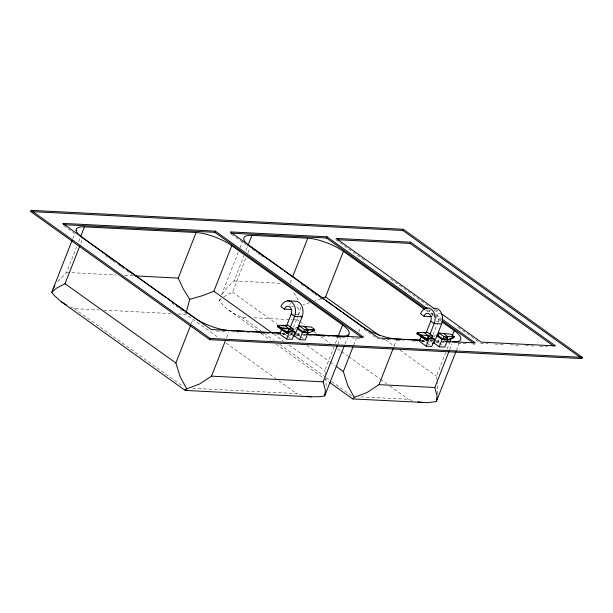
<?xml version="1.0" encoding="UTF-8"?>
<svg xmlns="http://www.w3.org/2000/svg" width="613" height="613" viewBox="0 0 613 613"><rect width="100%" height="100%" fill="white"/><g stroke="black" fill="none" stroke-linecap="round" stroke-linejoin="round"><path stroke-width="0.46" stroke-dasharray="3.06 2.3" d="M326.177 386.014L325.878 378.052M437.728 394.205L437.337 381.876M299.09 321.089L297.543 319.986L297.826 318.308M298.462 315.45L300.914 306.584M257.429 330.79L225.14 307.358L219.255 300.822L220.534 297.504M72.832 238.534L74.564 234.105M57.714 281.513L66.587 272.44L76.548 247.016M78.61 241.752L79.981 238.242M80.832 243.361L82.203 239.859M191.325 323.541L193.049 319.158M221.577 294.845L238.227 252.357M239.967 247.928L242.396 241.729M222.343 294.11L227.392 287.328L234.066 280.953L244.028 255.521M246.089 250.265L247.468 246.755M223.799 296.792L232.511 292.202L246.25 257.138M247.966 252.755L250.372 246.618M226.649 337.564L229.055 331.426M290.233 282.915L291.957 278.524M293.512 327.488L297.956 316.147M294.707 330.016L295.642 327.618M296.546 335.005L298.408 335.096L299.665 331.901M325.442 374.489L324.737 370.559L334.016 346.889M335.388 343.38L337.794 337.242M337.955 344.115L340.705 337.104M345.035 344.016L347.464 337.817M353.655 345.203L356.406 338.192M358.812 332.054L360.873 326.79M394.128 346.077L396.534 339.939M433.077 334.583L437.529 323.235M434.272 337.112L435.215 334.713M438.916 339.794L437.973 342.192L436.111 342.1M437.092 380.167L436.395 376.236L445.666 352.559M447.046 349.058L449.452 342.92M449.613 349.793L452.019 343.655M456.348 350.575L459.122 343.495M282.631 328.744L283.919 326.216M219.255 300.822L221.262 298.677M321.166 298.761L314.821 301.09M309.833 302.707L303.075 304.569M66.587 272.44L116.209 274.961M124.799 275.398L134.339 275.881M234.066 280.953L281.375 283.352M291.436 306.393L293.298 306.492M431 313.488L432.862 313.58M291.198 314.025L293.987 314.163M294.922 314.208L298.646 314.4L300.692 315.864M436.349 321.396L438.211 321.496L439.575 322.469M70.418 307.036L74.234 308.638L99.045 309.894M103.819 310.14L170.621 313.534M178.253 313.917L185.885 314.308L219.216 338.154M228.779 310.285C234.61 314.185 241.009 318.247 248.334 317.48M254.012 317.772L291.865 319.695M292.807 319.741L297.543 319.986M281.765 333.12L283.673 333.219L287.083 335.656M293.029 333.694L291.121 333.595L292.485 334.575M296.853 333.886L300.669 334.085M301.627 334.131L305.443 334.323M421.346 340.215L423.246 340.315L426.656 342.751M432.586 340.79L430.686 340.69L433.414 342.644M436.387 340.981L440.188 341.173M441.138 341.219L445.889 341.464M281.88 333.219L284.746 333.365M290.47 333.656L292.378 333.748M296.194 333.947L300.018 334.139M303.833 334.33L305.741 334.43M421.476 340.315L424.319 340.453M429.997 340.744L434.724 340.981M435.674 341.035L439.46 341.226M443.237 341.418L446.08 341.564M480.615 343.318L488.255 343.701M494.929 344.046L503.518 344.483M510.2 344.82L518.79 345.257M525.471 345.594L534.061 346.031M539.785 346.322L547.417 346.713M282.593 334.3L285.382 334.437M421.231 341.341L424.947 341.533M216.351 331.02L224.933 331.457M231.614 331.794L238.288 332.139M246.87 332.568L252.594 332.859M261.176 333.296L269.758 333.733M276.44 334.077L279.298 334.223M283.114 334.414L285.972 334.56M289.788 334.752L292.646 334.897M296.462 335.089L299.328 335.234M303.144 335.434L313.634 335.962M322.216 336.399L329.848 336.79M336.522 337.127L345.104 337.564M351.778 337.901L362.268 338.437M381.907 339.433L390.443 339.87M397.086 340.207L403.729 340.544M412.265 340.974L417.959 341.265M421.752 341.456L425.545 341.656M429.338 341.847L431.238 341.939M435.981 342.184L447.367 342.759M448.318 342.813L450.21 342.905M457.804 343.288L466.34 343.724M472.983 344.062L474.876 344.161M288.945 335.755L290.807 335.847M192.704 388.32L296.73 393.607L301.458 395.124M361.072 396.879L408.381 399.285L413.116 400.795M435.353 309.396L439.23 312.17M335.671 239.614L364.352 260.134M390.703 278.992L428.686 306.163M434.111 310.048L439.536 313.925M458.141 327.235L479.067 342.207M428.748 309.619L430.295 310.73M435.736 314.615L441.176 318.507M426.725 309.703L433.713 314.707M434.487 315.258L441.483 320.262M425.583 310.124L427.905 311.787M431.782 314.561L433.33 315.672M434.104 316.224L441.084 321.22M439.49 343.28L442.525 345.448M427.223 343.157L429.498 344.782M385.232 339.633L394.534 346.291M399.96 350.169L436.395 376.236M231.308 234.212L246.066 244.771M252.28 249.215L256.939 252.548M257.721 253.108L260.05 254.77M260.824 255.33L265.483 258.663M301.213 284.225L305.098 287.007M305.879 287.558L310.538 290.891M311.312 291.451L313.641 293.114M314.423 293.673L319.082 297.006M319.856 297.566L322.185 299.228M364.13 329.235L378.114 339.242M299.864 321.649L304.515 324.974M313.818 331.625L316.921 333.847M320.791 336.621L330.093 343.272M337.847 348.82L340.943 351.034M341.725 351.594L347.923 356.03M348.697 356.582L379.7 378.765M380.474 379.317L386.68 383.753M389.776 385.975L408.381 399.285M298.408 335.096L299.926 336.185M300.684 336.729L303.711 338.897M232.511 292.202L277.467 324.369M290.639 333.794L292.968 335.457M306.921 345.441L329.396 361.524M330.169 362.076L334.821 365.409M287.658 336.062L289.926 337.694M273.582 333.962L283.658 341.173M289.083 345.05L324.737 370.559M241.714 317.143L261.092 331.012M264.188 333.227L274.264 340.437M279.697 344.322L325.426 377.041M326.2 377.593L330.851 380.918M331.625 381.478L351.778 395.891M261.307 333.556L270.594 340.207M276.019 344.085L323.25 377.876M324.024 378.428L328.668 381.753M63.829 225.699L75.483 234.036M105.773 255.705L108.876 257.927M109.658 258.487L111.987 260.157M112.761 260.709L117.42 264.042M118.202 264.601L120.531 266.264M121.305 266.824L125.964 270.157M126.745 270.716L132.178 274.601M171.793 302.945L179.563 308.5M180.337 309.059L188.107 314.615M226.189 343.142L275.796 378.635M278.9 380.857L296.73 393.607M74.234 308.638L182.751 386.274M443.735 339.725L445.827 341.663M298.125 300.056L293.229 291.382M297.113 307.159A5.387 3.893 -87.1 0 1 298.646 314.4M289.62 304.761A10.773 7.777 -87.1 0 1 290.639 303.481M429.184 311.856A10.773 7.777 -87.1 0 1 430.211 310.576M436.678 314.254A5.387 3.893 -87.1 0 1 438.211 321.496M431.989 315.457A5.387 3.893 -87.1 0 1 432.786 314.538"/><path stroke-width="0.92" d="M287.65 333.625L282.156 329.947L287.65 333.625L288.846 328.583L284.355 325.373L281.727 325.832M427.215 340.721L421.729 337.043L427.215 340.721L428.41 335.679L423.92 332.461M72.135 240.304L51.768 292.309L54.465 295.673L61.3 301.78L185.195 390.42L311.09 396.818L320.377 396.657L324.698 395.875L325.403 390.427L323.181 381.815L337.273 345.87M329.442 382.305L352.674 398.925L427.468 402.641L436.349 401.553L437.061 396.105L434.839 387.493L448.923 351.54M186.168 312.638L189.739 299.32L183.057 288.585L178.237 278.11L196.106 232.526A26.934 7.831 21.4 0 1 231.768 245.667L342.606 324.967A26.934 7.831 21.4 0 1 341.05 336.223L330.553 335.694M324.698 395.875L325.549 392.397M436.349 401.553L436.992 398.94M293.252 329.012L281.229 327.84L280.762 329.035L287.742 332.407L288.846 328.583L280.762 329.035L277.352 326.599L277.819 325.396L288.133 325.357L293.252 329.012L292.309 331.418L288.585 331.227L287.275 333.61M307.32 332.629L308.193 329.564L303.703 326.354L306.385 327.081M446.885 339.717L447.766 336.66L443.276 333.449M307.197 332.169L308.193 329.564L314.254 330.736L314.73 329.541L311.32 327.097L299.297 325.924L298.362 328.323L303.473 331.985L307.197 332.169L308.048 332.782L305.228 339.977L299.642 339.694L293.581 335.357M447.513 340.054L454.294 336.637L443.981 336.675L443.046 339.073L446.762 339.265L447.766 336.66L443.046 339.073L437.927 335.418L438.87 333.012L450.884 334.192L454.294 336.637L453.827 337.832L447.559 340.154M30.65 211.554L31.117 210.359L403.3 229.27L582.35 357.371L581.883 358.574L209.7 339.656L30.65 211.554L402.833 230.473L581.883 358.574M75.951 230.565L76.648 228.795M80.671 236.495L84.448 226.848L196.106 232.526M51.768 292.309L56.319 288.279L65.024 283.696L79.805 245.997M63.231 224.634L214.872 232.342L215.339 231.147L363.693 337.288L306.4 334.376M184.95 389.201L185.555 390.351L186.727 388.864L180.214 376.918L175.87 362.996L190.643 325.296M189.739 299.32L202.359 295.704L213.899 291.259L231.768 245.667M209.7 339.656L210.167 338.46L582.35 357.371M247.805 245.882L251.928 235.361L307.757 238.196A26.934 7.831 21.4 0 1 343.418 251.345L424.809 309.573M186.727 388.864L199.509 384.029L211.531 376.144L225.615 340.192M292.639 276.777L307.757 238.196M281.995 328.553L279.796 334.154L286.616 339.035L292.202 339.318L295.022 332.123L291.995 329.947M286.409 326.239L291.198 314.025A5.387 3.893 -87.1 0 0 289.665 306.784A5.387 3.893 -87.1 0 0 284.378 309.144L280.969 306.699A10.773 7.777 -87.1 0 1 291.55 301.987A10.773 7.777 -87.1 0 1 294.608 316.461L290.164 327.802M286.616 339.035L289.443 331.84L295.022 332.123M230.703 233.147L326.522 238.02L326.99 236.817L427.192 308.508M294.531 336.039L302.056 316.837A10.773 7.777 -87.1 0 0 295.075 301.205L287.635 300.83M299.642 339.694L302.47 332.499L308.048 332.782M314.73 329.541L304.416 329.579L303.473 331.985L308.193 329.564M322.66 298.156L325.549 296.937L343.418 251.345M338.138 336.368L342.606 324.967M325.265 394.473L344.345 345.786M348.161 336.047L348.851 334.277M352.467 398.542L353.034 398.856L354.207 397.377L347.694 385.431L343.349 371.509L352.965 346.958M402.833 230.473L403.3 229.27M337.579 239.714L410.105 243.399L410.58 242.196L555.524 345.901L481.09 342.115L440.778 313.281M354.207 397.377L366.988 392.542L379.01 384.65L393.094 348.705M431.874 338.506L428.41 335.679L427.315 339.502L420.326 336.131L416.917 333.694L417.392 332.491L427.705 332.445L432.816 336.108L431.874 338.506L428.158 338.322L426.84 340.698M420.326 336.131L420.802 334.928L432.816 336.108M421.246 336.445L419.369 341.249L426.188 346.13L431.767 346.414L434.594 339.211L431.56 337.043M426.319 332.461L430.763 321.112A5.387 3.893 -87.1 0 0 429.238 313.879A5.387 3.893 -87.1 0 0 423.943 316.231L420.533 313.795A10.773 7.777 -87.1 0 1 431.115 309.075A10.773 7.777 -87.1 0 1 434.18 323.557L430.073 334.024M426.188 346.13L429.008 338.928L434.594 339.211M433.291 308.561A10.773 7.777 -87.1 0 1 441.092 312.415A10.773 7.777 -87.1 0 1 441.621 323.932L434.096 343.127L432.234 343.035M439.215 346.789L442.034 339.594L447.62 339.878L444.793 347.073L439.215 346.789L433.904 342.996M449.796 342.039L451.168 338.537M452.195 335.901L454.264 330.645L441.858 321.771M436.916 400.151L455.995 351.464M53.055 288.991L54.863 285.597M307.098 333.388L314.254 330.736M215.339 231.147L62.748 223.385L211.102 329.533L280.808 333.074M326.99 236.817L230.227 231.898L378.581 338.039L420.395 340.169M410.58 242.196L336.139 238.419L434.579 308.845M135.297 275.934L178.237 278.11M284.378 309.144L291.819 309.519M423.943 316.231L431.391 316.614M302.056 316.837L294.608 316.461L291.198 314.025M441.621 323.932L434.18 323.557L430.763 321.112M296.577 327.664L298.439 327.763M437.077 334.805L438.939 334.897M446.839 341.51L475.351 342.958L441.95 319.066M232.258 330.698L229.392 330.553A26.934 7.831 21.4 0 1 196.758 319.404M234.166 330.79L244.664 331.326M246.572 331.426L268.525 332.537M270.433 332.637L279.972 333.12M306.692 334.476L328.645 335.595M401.607 339.303L396.879 339.058A26.934 7.831 21.4 0 1 361.218 325.917L342.613 312.607M403.5 339.395L420.533 340.261M447.023 341.61L449.865 341.755M211.531 376.144L323.181 381.815M379.01 384.65L434.839 387.493M417.928 401.867L422.74 402.488M307.082 396.297L311.09 396.818M416.917 333.694L418.679 334.407M277.352 326.599L279.114 327.311M66.771 305.182L61.3 301.78M410.105 243.399L553.501 345.993M326.522 238.02L425.169 308.592M442.257 320.821L473.328 343.05M438.87 333.012L443.981 336.675M446.762 339.265L447.62 339.878M436.732 335.794L442.034 339.594M428.158 338.322L429.008 338.928M417.392 332.491L427.315 339.502L425.123 337.932M325.549 296.937L379.807 335.755M282.93 269.904L250.372 246.618A26.934 7.831 21.4 0 1 251.928 235.361M284.478 271.015L324.009 299.297M325.557 300.408L332.537 305.397M334.085 306.508L341.066 311.496M214.872 232.342L361.67 337.372M299.297 325.924L304.416 329.579M297.159 328.706L302.47 332.499M288.585 331.227L289.443 331.84M336.368 366.513L343.349 371.509M277.819 325.396L281.229 327.84M285.551 330.836L287.742 332.407M213.899 291.259L272.808 333.403M116.225 261.95L82.893 238.105A26.934 7.831 21.4 0 1 84.448 226.848M117.773 263.061L124.753 268.05M126.301 269.161L165.832 297.443M167.38 298.546L174.353 303.542M175.908 304.646L193.731 317.404A26.934 7.831 21.4 0 0 196.122 319.005M31.117 210.359L210.167 338.46M65.024 283.696L175.87 362.996M288.846 328.583L292.309 331.418M454.264 330.645A26.934 7.831 21.4 0 1 452.7 341.901"/></g></svg>
